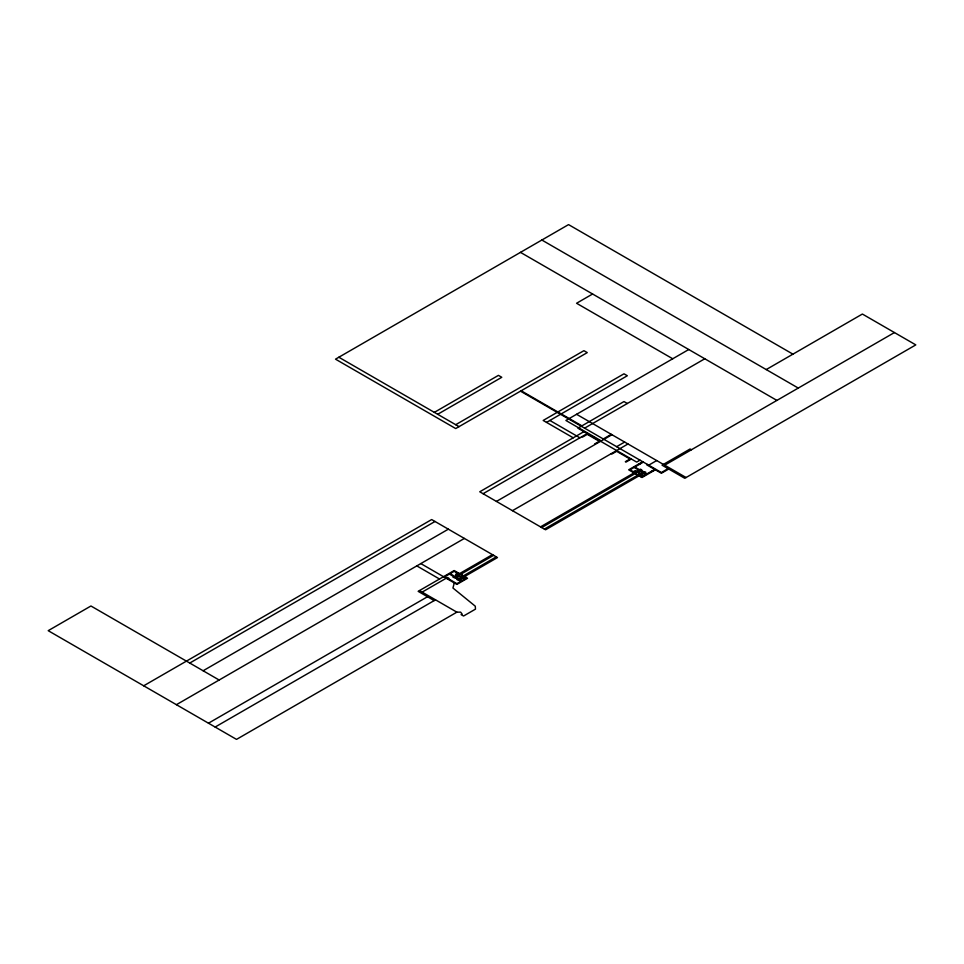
<?xml version="1.0" encoding="UTF-8"?>
<svg xmlns="http://www.w3.org/2000/svg" width="964" height="964" viewBox="0 0 964 964"><rect width="100%" height="100%" fill="white"/><g stroke="black" fill="none" stroke-linecap="round" stroke-linejoin="round"><path stroke-width="1.45" d="M454.285 582.919L452.947 588.016L475.288 606.199L475.469 609.14L463.551 616.02L461.093 614.598L462.093 614.02L460.635 612.152L456.876 612.164L236.517 739.388L48.2 630.673L90.941 605.995L219.153 680.018M592.595 294.008L576.568 303.262L672.727 358.777M434.342 412.363L498.448 375.358L501.786 377.286L437.68 414.291M455.707 424.702L583.919 350.679L587.257 352.607L455.707 428.558L335.508 359.162L568.555 224.612L792.926 354.149M546.528 422.389L627.323 375.743L623.985 373.815L543.178 420.461L573.231 437.813M688.754 349.522L565.892 420.461L601.283 440.897M584.582 428.173L704.78 358.777M143.696 685.802L431.667 519.548L497.496 557.553L461.937 578.075M583.919 431.643L479.747 491.785L545.576 529.79L641.735 474.276M189.763 663.051L435.005 521.476M483.084 493.713L587.257 433.571M603.283 438.969L611.297 434.342M203.127 670.763L448.356 529.176M496.436 501.425L611.959 434.728M616.635 446.681L624.648 442.054M176.412 704.696L464.383 538.43M512.462 510.679L627.986 443.982M766.223 369.574L862.382 314.047L915.8 344.895L684.753 478.289L662.051 465.178L690.091 448.995L691.429 449.754M631.324 459.009L625.985 462.093L625.323 461.708L629.998 459.009L616.635 451.297L611.959 453.996L611.297 453.61M640.012 460.165L636.674 462.093L577.906 428.173L623.985 401.566L627.323 403.494M642.687 461.708L628.661 469.805L633.999 472.89M643.35 462.093L629.998 469.805L633.336 471.733M422.148 592.113L447.525 577.472L448.863 578.243L447.525 579.015M458.213 572.845L455.538 574.387L463.274 578.846L465.949 577.303M632.661 472.119L635.336 470.577L643.072 475.047L640.397 476.59M647.35 464.407L646.687 464.793L661.376 473.276L668.727 469.034M456.876 575.159L492.435 554.625M540.515 526.862L636.674 471.348M648.688 465.178L656.701 460.551M458.069 575.845L493.628 555.312M541.708 527.549L637.867 472.035M455.068 577.737L453.068 577.352L454.068 576.773L449.393 574.074M456.406 576.966L457.069 576.58L455.743 575.809L454.743 576.388L450.068 573.688M458.382 575.845L460.744 574.484L463.094 575.845L460.744 577.195M635.517 473.577L637.867 472.227L640.216 473.577L637.867 474.939M639.807 471.083L637.807 470.697L638.807 470.119L634.131 467.42M641.144 470.312L641.819 469.926L640.482 469.155L639.481 469.733L634.806 467.034M208.465 723.205L427.498 596.74M457.743 579.28L457.069 579.665L461.419 581.015M459.081 578.508L461.081 578.894L460.081 579.472L462.081 580.629M460.744 577.388L496.291 556.855M544.371 529.091L640.53 473.577M642.482 472.625L641.819 473.011L646.157 474.36M643.819 471.854L645.82 472.24L644.82 472.818L646.82 473.975M654.701 469.42L642.012 476.746L641.072 476.204M655.363 469.805L642.012 477.517L639.06 475.818M894.435 332.556L664.714 465.178L686.091 477.517M215.141 727.049L435.511 599.825M668.052 468.649L661.376 472.505L520.476 391.155M541.852 240.024L798.276 388.07M520.476 252.363L776.9 400.409M576.568 414.291L663.377 464.407M521.15 390.769L581.919 425.859M639.337 463.636L640.012 464.021M652.026 470.962L652.7 471.348M581.919 436.656L582.581 437.041L587.257 434.342L599.271 441.283L594.607 443.982L595.27 444.368M549.866 420.461L579.906 437.813M635.192 473.577L637.867 475.119M338.846 357.234L459.045 426.63M459.551 573.616L454.201 570.531L418.147 591.342L434.174 600.596M460.744 574.303L463.407 575.845M464.612 576.532L467.564 578.243L456.876 584.413L420.822 563.591M457.538 573.231L454.201 571.303L444.862 576.701L446.862 577.858M465.275 577.689L466.227 578.243L456.876 583.642L448.2 578.629M416.81 565.904L439.512 579.015M419.485 590.571L456.876 612.164M455.743 576.58L454.406 577.352L458.406 579.665L459.744 578.894L455.743 576.58M640.482 469.926L639.144 470.697L643.157 473.011L644.482 472.24L640.482 469.926"/></g></svg>
